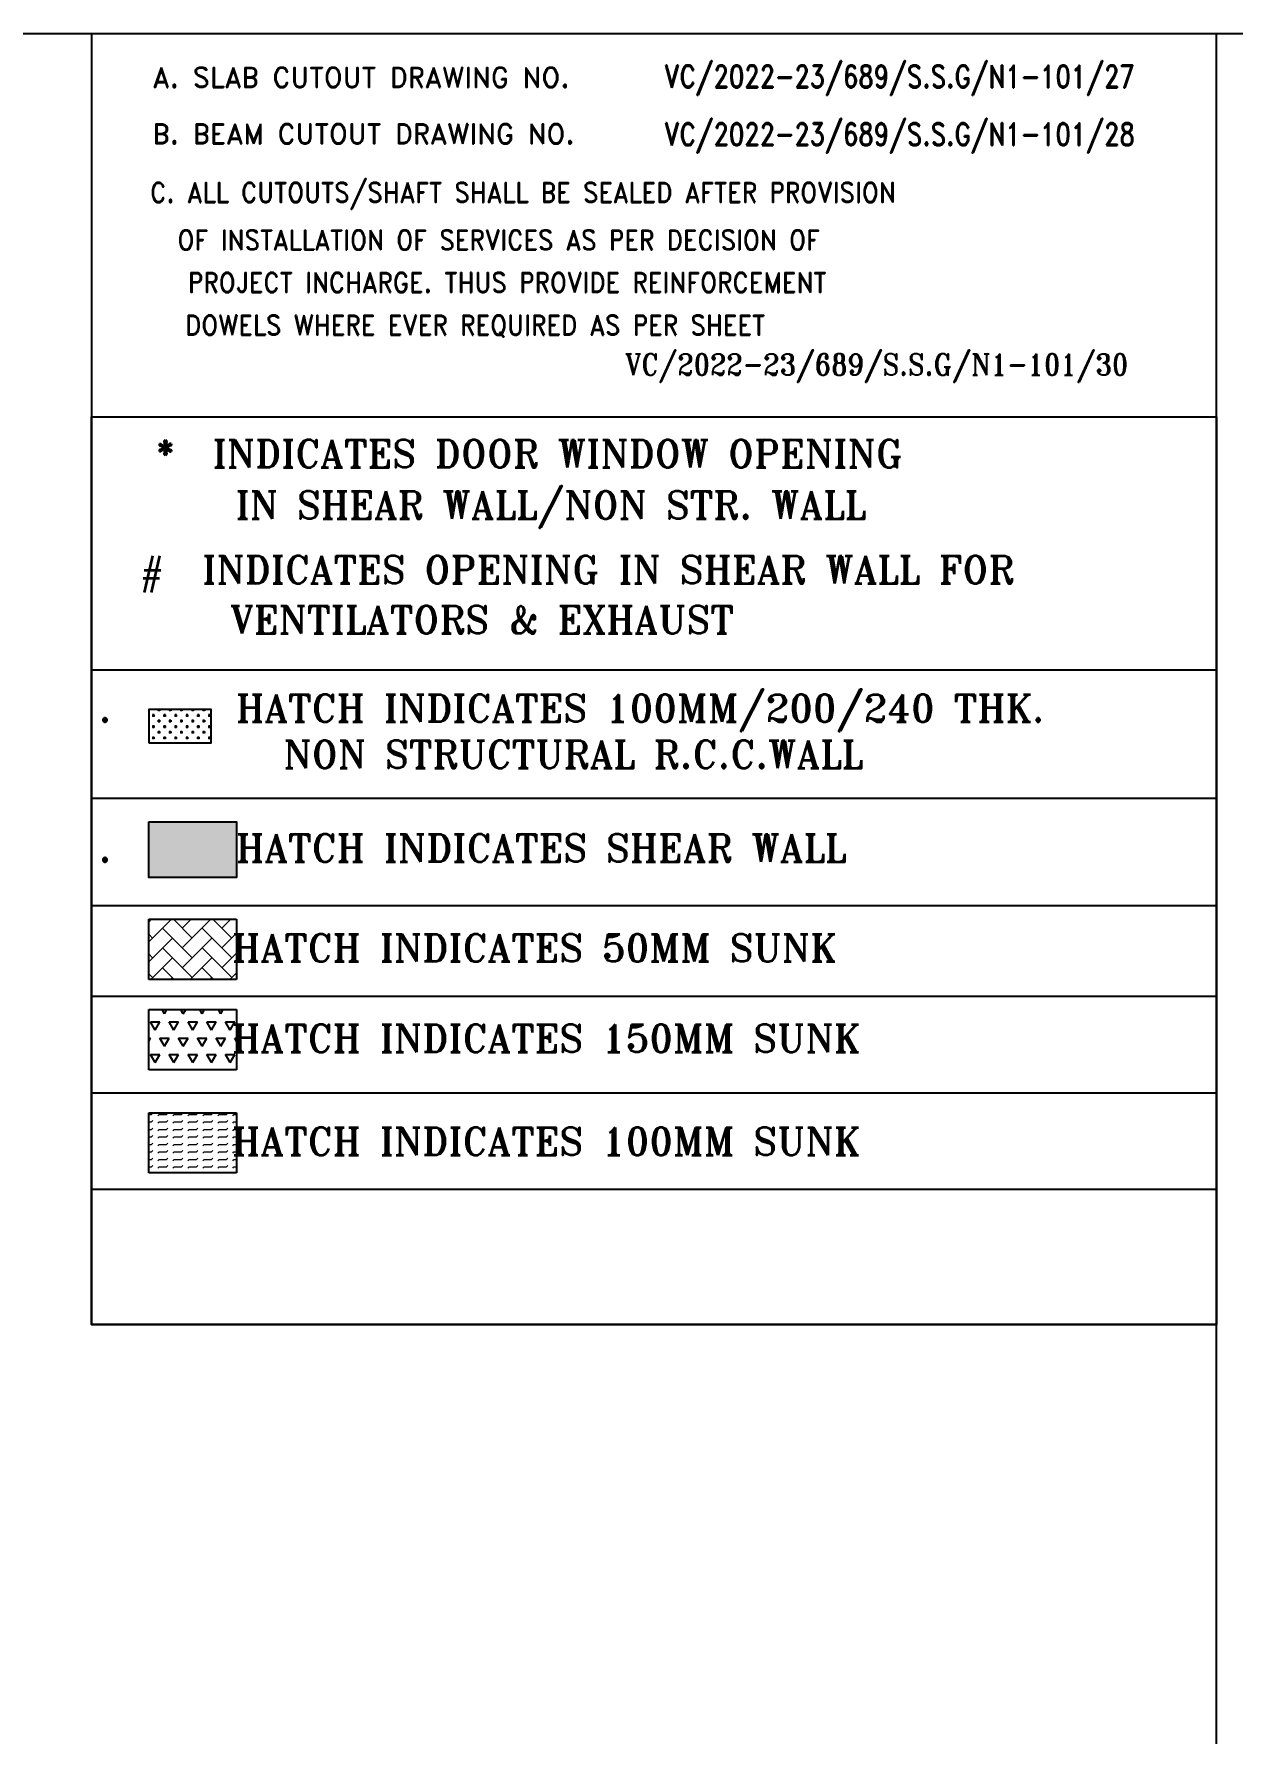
# Model space of a CAD drawing. Header units: millimetres. Extents: x 2061841 to 105821645, y -77612 to 48520811.
# Drawn here: x 105675314 to 105687311, y 48447342 to 48464360 of the extents above; entities that cross this region are included whole.
import ezdxf

# ---------------------------------------------------------------- set-up
doc = ezdxf.new("R2010")
doc.units = ezdxf.units.MM
doc.header["$LTSCALE"] = 10
doc.header["$MEASUREMENT"] = 0
doc.linetypes.add('$0$HIDDEN', pattern=[0.375, 0.25, -0.125])
for name, color, linetype in [('BEAM', 4, 'Continuous'), ('BORDER', 5, 'Continuous'), ('LINE', 4, 'Continuous'), ('LOGO', 1, 'Continuous'), ('S-NON STR WALL', 1, 'Continuous'), ('S-OPENING', 6, 'Continuous'), ('S-Sunk', 8, 'Continuous'), ('SHEET-TEXT', 7, 'Continuous'), ('T', 2, 'Continuous')]:
    doc.layers.add(name, color=color, linetype=linetype)
doc.layers.add('S-Hatch Balcony', color=8, linetype='Continuous', lineweight=5)
doc.layers.add('S-STRCOL HATCH', color=33, linetype='Continuous', lineweight=9)
doc.styles.add('RD', font='romand.shx', dxfattribs={"width": 0.9, "height": 225})
doc.styles.add('RT', font='romant.shx', dxfattribs={"height": 250})

# ---------------------------------------------------------------- blocks, each defined once
blk = doc.blocks.new('TOWER-A TYPICAL FLOOR FRAMING PLAN N')
at = {"layer": 'S-Hatch Balcony'}
h = blk.add_hatch(dxfattribs=at)
h.set_pattern_fill('AR-HBONE', color=6, scale=35, style=0)
h.set_pattern_definition([(45, (103279537.24, 49072543.29), (2e-14, 197.9899), [420, -140]), (135, (103279636.23, 49072642.29), (2e-14, 197.9899), [420, -140])])
h.paths.add_polyline_path([(102913463.2, 48553513), (102913463.2, 48552909.8), (102914342.1, 48552909.8), (102914342.1, 48553513)])
h = blk.add_hatch(dxfattribs=at)
h.set_pattern_fill('FLEX', color=8, scale=300, style=0)
h.set_pattern_definition([(0, (102595417.046, 48789319.41), (0, 75), [75, -75]), (45, (102595492.046, 48789319.41), (4e-15, 75), [18.75, -68.566017, 18.75, -106.066017])])
h.paths.add_polyline_path([(102913463.2, 48551576.2), (102913463.2, 48550973), (102914342.1, 48550973), (102914342.1, 48551576.2)])
at = {"layer": 'S-NON STR WALL'}
h = blk.add_hatch(dxfattribs=at)
h.set_pattern_fill('CROSS', color=3, scale=225)
h.set_pattern_definition([(0, (102734902.555, 48661220.376), (56.25, 56.25), [28.125, -84.375]), (90, (102734916.62, 48661206.314), (-56.25, 56.25), [28.125, -84.375])])
h.paths.add_polyline_path([(102913463.2, 48555279.8), (102914087.8, 48555279.8), (102914087.8, 48555612.8), (102913463.2, 48555612.8), (102913463.2, 48555279.8)])
at = {"layer": 'S-STRCOL HATCH'}
h = blk.add_hatch(color=256, dxfattribs=at)
h.dxf.hatch_style = 1
h.paths.add_polyline_path([(102914342.1, 48553929.9), (102914342.1, 48554487.6), (102913463.2, 48554487.6), (102913463.2, 48553929.9)])
at = {"layer": 'S-Sunk', "linetype": '$0$HIDDEN'}
h = blk.add_hatch(dxfattribs=at)
h.set_pattern_fill('TRIANG', color=8, scale=500, style=0)
h.set_pattern_definition([(60, (102983653.36, 48477447.28), (-93.75, 162.37976), [93.75, -93.75]), (120, (102983653.36, 48477447.28), (-187.5, 1e-07), [93.75, -93.75]), (0, (102983606.49, 48477528.47), (93.75, 162.37976), [93.75, -93.75])])
h.paths.add_polyline_path([(102913463.2, 48552607.9), (102913463.2, 48552004.7), (102914342.1, 48552004.7), (102914342.1, 48552607.9)])
at = {"layer": 'BEAM', "linetype": 'Continuous', "ltscale": 100}
for p, q in [((102913463.2, 48553513, -101.1), (102914342.1, 48553513, 101.1)), ((102913463.2, 48552909.8, -101.1), (102913463.2, 48553513, -101.1)), ((102914342.1, 48553513, 101.1), (102914342.1, 48552909.8, 101.1)), ((102914342.1, 48552909.8, 101.1), (102913463.2, 48552909.8, -101.1)), ((102913463.2, 48552607.9, -101.1), (102914342.1, 48552607.9, 101.1)), ((102913463.2, 48552004.7, -101.1), (102913463.2, 48552607.9, -101.1)), ((102914342.1, 48552607.9, 101.1), (102914342.1, 48552004.7, 101.1)), ((102914342.1, 48552004.7, 101.1), (102913463.2, 48552004.7, -101.1)), ((102913463.2, 48551576.2, -101.1), (102914342.1, 48551576.2, 101.1)), ((102913463.2, 48550973, -101.1), (102913463.2, 48551576.2, -101.1)), ((102914342.1, 48551576.2, 101.1), (102914342.1, 48550973, 101.1)), ((102914342.1, 48550973, 101.1), (102913463.2, 48550973, -101.1))]:
    blk.add_line(p, q, dxfattribs=at)
at = {"layer": 'BEAM', "linetype": 'Continuous', "ltscale": 0.3, "elevation": 101.1}
for points in [[(102912889.8, 48556008.2), (102924156.3, 48556008.2)], [(102912889.8, 48554723.5), (102924156.3, 48554723.5)], [(102924156.3, 48553647.3), (102912889.8, 48553647.3)], [(102924156.3, 48552739), (102912889.8, 48552739)], [(102924156.3, 48551773.3), (102912889.8, 48551773.3)], [(102924156.3, 48550807.6), (102912889.8, 48550807.6)]]:
    blk.add_lwpolyline(points, dxfattribs=at)
at = {"layer": 'BORDER'}
blk.add_line((102924156.3, 48502974.5, 101.1), (102924156.3, 48562374.5, 101.1), dxfattribs=at)
at = {"layer": 'BORDER', "elevation": 101.1}
for points in [[(102852555.8, 48502974.5), (102936655.8, 48502974.5), (102936655.8, 48562374.5), (102852555.8, 48562374.5)], [(102912889.8, 48549456.7), (102924156.3, 48549456.7), (102924156.3, 48562374.5), (102912889.8, 48562374.5)], [(102912889.8, 48558541.7), (102924156.3, 48558541.7), (102924156.3, 48549456.7), (102912889.8, 48549456.7)]]:
    blk.add_lwpolyline(points, close=True, dxfattribs=at)
at = {"layer": 'LINE', "elevation": -101.1}
blk.add_lwpolyline([(102913463.2, 48554487.6), (102914342.1, 48554487.6), (102914342.1, 48553929.9), (102913463.2, 48553929.9)], close=True, dxfattribs=at)
at = {"layer": 'S-NON STR WALL', "color": 3, "elevation": -101.1}
blk.add_lwpolyline([(102913463.2, 48555279.8), (102914087.8, 48555279.8), (102914087.8, 48555612.8), (102913463.2, 48555612.8)], close=True, dxfattribs=at)
at = {"layer": 'LOGO', "style": 'RT'}
for s, p in [('*  INDICATES DOOR WINDOW OPENING ', (102913533.8, 48558036.6, 101.1)), ('IN SHEAR WALL/NON STR. WALL', (102914332.4, 48557522.7, 101.1)), (' #  INDICATES OPENING IN SHEAR WALL FOR  ', (102913180.9, 48556874.6, 101.1)), ('VENTILATORS & EXHAUST', (102914277.8, 48556373.3, 101.1)), ('.      HATCH INDICATES 100MM/200/240 THK.  ', (102912959.3, 48555487.7, 101.1)), ('NON STRUCTURAL R.C.C.WALL', (102914811.4, 48555025.6, 101.1)), ('.      HATCH INDICATES SHEAR WALL  ', (102912959.3, 48554088, 101.1)), ('       HATCH INDICATES 50MM SUNK', (102912855, 48553088.4, 303.4)), ('       HATCH INDICATES 150MM SUNK', (102912855, 48552183.2, 303.4)), ('       HATCH INDICATES 100MM SUNK', (102912855, 48551151.5, 303.4))]:
    blk.add_text(s, height=276.25, dxfattribs=at).set_placement(p)
at = {"layer": 'SHEET-TEXT', "color": 1, "style": 'RT', "width": 0.9}
blk.add_text('VC/2022-23/689/S.S.G/N1-101/30', height=212.5, dxfattribs=at).set_placement((102918231.1, 48558960.2, 113.7))
at = {"layer": 'T', "color": 1, "style": 'RD', "width": 0.8}
for s, p in [('VC/2022-23/689/S.S.G/N1-101/27', (102918624.8, 48561836.6, 113.7)), ('VC/2022-23/689/S.S.G/N1-101/28', (102918624.8, 48561259.1, 113.7))]:
    blk.add_text(s, height=225, dxfattribs=at).set_placement(p)
at = {"layer": 'T', "color": 4, "style": 'RD'}
for s, width, p in [('A. SLAB CUTOUT DRAWING NO.', 1.000798, (102913500.5, 48561840.5, 101.1)), ('B. BEAM CUTOUT DRAWING NO.', 1.000798, (102913500.5, 48561275.2, 101.1)), ('C. ALL CUTOUTS/SHAFT SHALL BE SEALED AFTER PROVISION ', 0.9, (102913476.4, 48560688.7, 101.1)), ('  OF INSTALLATION OF SERVICES AS PER DECISION OF  ', 0.9, (102913503.9, 48560212.3, 101.1)), (' PROJECT INCHARGE. THUS PROVIDE REINFORCEMENT  ', 0.9, (102913731.8, 48559787, 101.1)), (' DOWELS WHERE EVER REQUIRED AS PER SHEET ', 0.9, (102913703.7, 48559360.6, 101.1))]:
    blk.add_text(s, height=200, dxfattribs=dict(at, width=width)).set_placement(p)

msp = doc.modelspace()

# ---------------------------------------------------------------- block references
at = {"layer": 'S-OPENING'}
msp.add_blockref('TOWER-A TYPICAL FLOOR FRAMING PLAN N', (2763000.3, -98014.7), dxfattribs=at)

doc.saveas('drawing.dxf')
